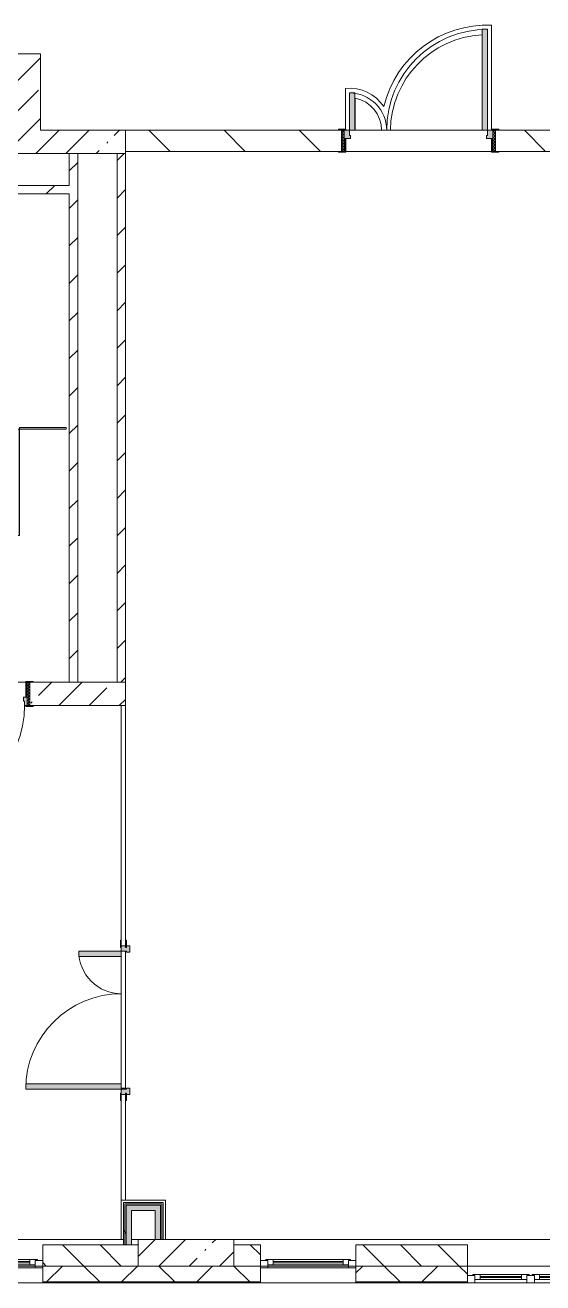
# Model space of a CAD drawing. Header units: millimetres. Extents: x 35092 to 251863, y -8553 to 29549.
# Drawn here: x 225518 to 230393, y -258 to 11589 of the extents above; entities that cross this region are included whole.
import ezdxf

# ---------------------------------------------------------------- set-up
doc = ezdxf.new("R2010")
doc.units = ezdxf.units.MM
for name, color, linetype, lineweight, true_color in [('A-DOOR-2', 7, 'Continuous', 5, 0xaaaaaa), ('A-DOOR-3', 7, 'Continuous', 5, 0xe2e2e2), ('A-DOOR-FRAM-3', 7, 'Continuous', 5, 0xe2e2e2), ('A-DOOR-FRAM-4', 7, 'Continuous', 5, 0xaaaaaa), ('A-FLOR-1', 7, 'Continuous', 5, 0xaaaaaa), ('A-GENM-3', 7, 'Continuous', 5, 0xe2ddcd), ('I-WALL-1', 7, 'Continuous', 5, 0xe7e7e7)]:
    doc.layers.add(name, color=color, linetype=linetype, lineweight=lineweight, true_color=true_color)
for name, color, linetype, lineweight in [('A-DOOR-6', 7, 'Continuous', 5), ('A-GENM-2', 7, 'Continuous', 5), ('A-GLAZ-2', 7, 'Continuous', 5), ('A-WALL', 7, 'Continuous', 9), ('A-WALL-2', 7, 'Continuous', 5), ('I-WALL-3', 7, 'Continuous', 5), ('S-COLS-1', 7, 'Continuous', 5)]:
    doc.layers.add(name, color=color, linetype=linetype, lineweight=lineweight)
pattern_1 = [(45, (124852.98, 0), (-176.7767, 176.7767), [])]
pattern_2 = [(45, (124853, 0), (-285.1231, 285.1231), []), (45, (125138.1, 0), (-285.1231, 285.1231), [504.031, -100.806, 16.764, -84.042])]
pattern_3 = [(45, (124853, 0), (-530.33, 530.33), []), (135, (124853, 0), (-530.33, -530.33), [])]

# ---------------------------------------------------------------- blocks, each defined once
blk = doc.blocks.new('110_Дверь_СКБ_1Ст_Внутренняя1 - Д-7а_л__950x2100h_Туалет-V293-2_2_2_птичка')
at = {"layer": 'A-DOOR-2'}
h = blk.add_hatch(dxfattribs=at)
h.set_pattern_fill('FP_118', color=256, style=0, pattern_type=2)
h.set_pattern_definition([(135, (1776.41, 174.685), (-14.14214, -14.14214), []), (225, (1776.41, 174.685), (14.14214, -14.14214), [])])
h.paths.add_polyline_path([(537.5, 110), (512.5, 110), (512.5, -110), (537.5, -110)])
at = {"layer": 'A-DOOR-3'}
h = blk.add_hatch(color=256, dxfattribs=at)
h.paths.add_polyline_path([(-487.5, 110), (-487.5, 30), (-452.5, 30), (-452.5, 70), (-462.5, 70), (-462.5, 110), (-472.5, 110)])
h.paths.add_polyline_path([(497.5, 110), (487.5, 110), (487.5, 70), (477.5, 70), (477.5, 30), (512.5, 30), (512.5, 110)])
at = {"layer": 'A-DOOR-FRAM-3'}
for points in [[(487.5, 1060), (447.5, 1060), (447.5, 110), (487.5, 112), (487.5, 692.5)], [(-512.5, 118), (-542.5, 118), (-542.5, 110), (-472.5, 110), (-472.5, 118), (-498.3, 118)], [(-487.5, 30), (-487.5, -110), (-472.5, -110), (-472.5, 30)], [(567.5, 118), (497.5, 118), (497.5, 110), (567.5, 110)], [(497.5, 30), (497.5, -110), (512.5, -110), (512.5, 30)], [(-487.5, -110), (-542.5, -110), (-542.5, -118), (-472.5, -118), (-472.5, -110)], [(567.5, -110), (497.5, -110), (497.5, -118), (567.5, -114)]]:
    blk.add_hatch(color=256, dxfattribs=at).paths.add_polyline_path(points)
at = {"layer": 'A-DOOR-FRAM-4'}
h = blk.add_hatch(dxfattribs=at)
h.set_pattern_fill('FP_119', color=256, style=0, pattern_type=2)
h.set_pattern_definition([(45, (-346.384, 174.685), (-14.1421, 14.1421), []), (135, (-346.384, 174.685), (-14.1421, -14.1421), [])])
h.paths.add_polyline_path([(-512.5, 110), (-512.5, -110), (-487.5, -110), (-487.5, 110)])
at = {"layer": 'A-DOOR-2'}
for p, q in [((487.5, 1060), (447.5, 1060)), ((447.5, 1060), (447.5, 110)), ((487.5, 110), (487.5, 1060)), ((447.5, 110), (487.5, 110))]:
    blk.add_line(p, q, dxfattribs=at)
blk.add_arc((487.5, 110), 950, 90, 180, dxfattribs=at)
at = {"layer": 'A-DOOR-FRAM-4'}
for p, q in [((-472.5, 118), (-542.5, 118)), ((-542.5, 118), (-542.5, 110)), ((-542.5, 110), (-472.5, 110)), ((-487.5, 110), (-512.5, 110)), ((-512.5, 110), (-512.5, -110)), ((-462.5, 110), (-487.5, 110)), ((-487.5, 110), (-487.5, 30)), ((-487.5, -110), (-487.5, 110)), ((-472.5, 110), (-487.5, 110)), ((-487.5, 110), (-487.5, 109)), ((-487.5, 109), (-472.5, 109)), ((-487.5, 30), (-452.5, 30)), ((-472.5, 30), (-487.5, 30)), ((-487.5, 30), (-487.5, -110)), ((-472.5, 110), (-472.5, 118)), ((-472.5, 109), (-472.5, 110)), ((-472.5, -110), (-472.5, 30)), ((-462.5, 70), (-462.5, 110)), ((-452.5, 70), (-462.5, 70)), ((-452.5, 30), (-452.5, 70)), ((487.5, 70), (477.5, 70)), ((477.5, 70), (477.5, 30)), ((477.5, 30), (512.5, 30)), ((487.5, 110), (487.5, 70)), ((512.5, 110), (487.5, 110)), ((567.5, 118), (497.5, 118)), ((497.5, 118), (497.5, 110)), ((512.5, 110), (497.5, 110)), ((497.5, 110), (497.5, 109)), ((497.5, 110), (567.5, 110)), ((497.5, 109), (512.5, 109)), ((512.5, 30), (497.5, 30)), ((497.5, 30), (497.5, -110)), ((512.5, 30), (512.5, 110)), ((537.5, 110), (512.5, 110)), ((512.5, 110), (512.5, -110)), ((512.5, 109), (512.5, 110)), ((512.5, -110), (512.5, 30)), ((537.5, -110), (537.5, 110)), ((567.5, 110), (567.5, 118)), ((-472.5, -110), (-542.5, -110)), ((-542.5, -110), (-542.5, -118)), ((-542.5, -118), (-472.5, -118)), ((-512.5, -110), (-487.5, -110)), ((-487.5, -110), (-472.5, -110)), ((-472.5, -118), (-472.5, -110)), ((497.5, -110), (512.5, -110)), ((567.5, -110), (497.5, -110)), ((497.5, -110), (497.5, -118)), ((497.5, -118), (567.5, -118)), ((512.5, -110), (537.5, -110)), ((567.5, -118), (567.5, -110))]:
    blk.add_line(p, q, dxfattribs=at)
blk = doc.blocks.new('BSC_Колонна _Прямоугольная - 250х900-V295-2_2_2_птичка')
at = {"layer": 'S-COLS-1'}
h = blk.add_hatch(dxfattribs=at)
h.set_pattern_fill('FP_121', color=256, style=0, pattern_type=2)
h.set_pattern_definition([(45, (-102180, -25), (-285.1231, 285.1231), []), (45, (-101894.88, -25), (-285.1231, 285.1231), [504.031, -100.806, 16.764, -84.042])])
h.paths.add_polyline_path([(-53, -125), (450, -125), (450, 125), (-450, 125), (-450, -125), (-194, -125)])
for p, q in [((450, 125), (-450, 125)), ((-450, 125), (-450, -125)), ((450, -125), (450, 125)), ((-450, -125), (450, -125))]:
    blk.add_line(p, q, dxfattribs=at)
blk = doc.blocks.new('110_Дверь_СКБ_2Ст - Д-6_л__ ДОО_Дв_1450x2100h_Дверь из раздевальной в коридор-V299-2_2_2_птичка')
at = {"layer": 'A-DOOR-2'}
h = blk.add_hatch(dxfattribs=at)
h.set_pattern_fill('FP_25', color=256, style=0, pattern_type=2)
h.set_pattern_definition([(135, (1576.41, 164.685), (-14.14214, -14.14214), []), (225, (1576.41, 164.685), (14.14214, -14.14214), [])])
h.paths.add_polyline_path([(738, -100), (738, 100), (712, 100), (712, -100)])
at = {"layer": 'A-DOOR-3'}
for points in [[(612, 100), (662, 100), (662, 1050), (612, 1050), (612, 493)], [(-588, 100), (-588, 450), (-638, 450), (-638, 100)]]:
    blk.add_hatch(color=256, dxfattribs=at).paths.add_polyline_path(points)
h = blk.add_hatch(color=256, dxfattribs=at)
h.paths.add_polyline_path([(-628, 20), (-628, 50), (-638, 50), (-638, 100), (-688, 100), (-688, 20), (-638, 20)])
h.paths.add_polyline_path([(662, 20), (712, 20), (712, 100), (662, 100), (662, 50), (652, 50), (652, 20)])
at = {"layer": 'A-DOOR-FRAM-3'}
for points in [[(-675, 100), (-672, 100), (-675, 108), (-742, 108), (-742, 100), (-688, 100)], [(-675, -100), (-672, -100), (-675, 20), (-688, 20), (-688, -100)], [(768, 100), (768, 108), (698, 108), (700, 100), (738, 100)], [(698, -100), (712, -100), (712, 20), (698, 20)], [(-715, -108), (-672, -108), (-672, -100), (-742, -100), (-742, -108)], [(738, -108), (768, -108), (768, -100), (698, -104), (698, -108), (734, -108)]]:
    blk.add_hatch(color=256, dxfattribs=at).paths.add_polyline_path(points)
at = {"layer": 'A-DOOR-FRAM-4'}
h = blk.add_hatch(dxfattribs=at)
h.set_pattern_fill('FP_26', color=256, style=0, pattern_type=2)
h.set_pattern_definition([(45, (-546.384, 164.685), (-14.1421, 14.1421), []), (135, (-546.384, 164.685), (-14.1421, -14.1421), [])])
h.paths.add_polyline_path([(-688, -100), (-688, 100), (-712, 100), (-712, -100)])
at = {"layer": 'A-DOOR-2'}
for p, q in [((662, 1050), (612, 1050)), ((612, 1050), (612, 100)), ((662, 100), (662, 1050)), ((-638, 450), (-638, 100)), ((-588, 450), (-638, 450)), ((-588, 100), (-588, 450)), ((-638, 100), (-588, 100)), ((612, 100), (662, 100))]:
    blk.add_line(p, q, dxfattribs=at)
for centre, radius, start, end in [((662, 100), 950, 90, 180), ((-638, 100), 350, 360, 90)]:
    blk.add_arc(centre, radius, start, end, dxfattribs=at)
at = {"layer": 'A-DOOR-FRAM-4'}
for p, q in [((-672, 108), (-742, 108)), ((-742, 108), (-742, 100)), ((-742, 100), (-672, 100)), ((-688, 100), (-712, 100)), ((-712, 100), (-712, -100)), ((-638, 100), (-688, 100)), ((-688, 100), (-688, 20)), ((-688, 20), (-628, 20)), ((-688, -100), (-688, 100)), ((-672, 20), (-688, 20)), ((-688, 20), (-688, -100)), ((-672, 100), (-672, 108)), ((-672, -100), (-672, 20)), ((-638, 50), (-638, 100)), ((-628, 50), (-638, 50)), ((-628, 20), (-628, 50)), ((662, 50), (652, 50)), ((652, 50), (652, 20)), ((652, 20), (712, 20)), ((662, 100), (662, 50)), ((712, 100), (662, 100)), ((768, 108), (698, 108)), ((698, 108), (698, 100)), ((698, 100), (768, 100)), ((712, 20), (698, 20)), ((698, 20), (698, -100)), ((712, 20), (712, 100)), ((738, 100), (712, 100)), ((712, 100), (712, -100)), ((712, -100), (712, 20)), ((738, -100), (738, 100)), ((768, 100), (768, 108)), ((-672, -100), (-742, -100)), ((-742, -100), (-742, -108)), ((-742, -108), (-672, -108)), ((-712, -100), (-688, -100)), ((-688, -100), (-672, -100)), ((-672, -108), (-672, -100)), ((698, -100), (712, -100)), ((768, -100), (698, -100)), ((698, -100), (698, -108)), ((698, -108), (768, -108)), ((712, -100), (738, -100)), ((768, -108), (768, -100))]:
    blk.add_line(p, q, dxfattribs=at)
blk = doc.blocks.new('120_Окно_СКБ_1Ст - 120_Окно_СКБ_1Ст 900х2500_h_ с форточкой-22876038-2_2_2_птичка')
at = {"layer": 'A-GLAZ-2'}
for p, q in [((-450, -127), (-450, -57)), ((-450, -57), (-380, -57)), ((450, -57), (-450, -57)), ((-380, -57), (-380, -127)), ((380, -87), (-380, -87)), ((-380, -87), (-380, -127)), ((-330, -137), (-330, -87)), ((-330, -107), (330, -107)), ((330, -117), (-330, -117)), ((330, -137), (330, -87)), ((380, -127), (380, -57)), ((380, -57), (450, -57)), ((380, -127), (380, -87)), ((450, -57), (450, -127)), ((-380, -127), (-450, -127)), ((-450, -127), (-400, -127)), ((-380, -127), (-400, -127)), ((-400, -127), (-400, -137)), ((-400, -137), (400, -137)), ((400, -137), (-400, -137)), ((450, -127), (380, -127)), ((400, -127), (380, -127)), ((400, -127), (450, -127)), ((400, -137), (400, -127))]:
    blk.add_line(p, q, dxfattribs=at)
blk = doc.blocks.new('120_Окно_СКБ_2Ст_Фрамуга сверху - 120_Окно_СКБ_2Ст_2300х2500_h_ ДОО-22877051-2_2_2_птичка')
at = {"layer": 'A-GLAZ-2'}
for p, q in [((-1150, 13), (-1150, 83)), ((-1150, 83), (-1080, 83)), ((1150, 83), (-1150, 83)), ((-1080, 13), (-1150, 13)), ((-1150, 13), (-1100, 13)), ((-1080, 13), (-1100, 13)), ((-1100, 13), (-1100, 3)), ((-1100, 3), (540, 3)), ((540, 3), (-1100, 3)), ((-1080, 83), (-1080, 13)), ((-1080, 83), (1080, 83)), ((520, 53), (-1080, 53)), ((-1080, 53), (-1080, 13)), ((-1030, 3), (-1030, 53)), ((-1030, 33), (470, 33)), ((470, 23), (-1030, 23)), ((470, 3), (470, 53)), ((520, 13), (520, 83)), ((520, 83), (590, 83)), ((520, 13), (520, 53)), ((590, 13), (520, 13)), ((540, 13), (520, 13)), ((540, 13), (570, 13)), ((540, 13), (570, 13)), ((540, 3), (540, 13)), ((590, 13), (570, 13)), ((570, 13), (570, 3)), ((570, 3), (1100, 3)), ((1100, 3), (570, 3)), ((590, 83), (590, 13)), ((1080, 53), (590, 53)), ((590, 53), (590, 13)), ((640, 3), (640, 53)), ((640, 33), (1030, 33)), ((1030, 23), (640, 23)), ((1030, 3), (1030, 53)), ((1080, 13), (1080, 83)), ((1080, 83), (1150, 83)), ((1080, 13), (1080, 53)), ((1150, 13), (1080, 13)), ((1100, 13), (1080, 13)), ((1100, 13), (1150, 13)), ((1100, 3), (1100, 13)), ((1150, 83), (1150, 13))]:
    blk.add_line(p, q, dxfattribs=at)
blk = doc.blocks.new('131_Сантехническая перегородка_Дверь МГН 2 - СД-1-V374-2_2_2_птичка')
at = {"layer": 'A-GENM-3'}
for points in [[(-268, 8), (-430, 8), (-430, -8), (10, -8), (10, 8)], [(1010, 8), (1010, -8), (1110, -8), (1110, 8)]]:
    blk.add_hatch(color=256, dxfattribs=at).paths.add_polyline_path(points)
at = {"layer": 'A-DOOR-6'}
for p, q in [((10, 1008), (26, 1008)), ((10, 8), (10, 1008)), ((26, 8), (26, 1008)), ((10, 8), (26, 8))]:
    blk.add_line(p, q, dxfattribs=at)
blk.add_arc((10, 8), 1000, 360, 90, dxfattribs=at)
at = {"layer": 'A-GENM-2'}
for p, q in [((10, 8), (-430, 8)), ((-430, 8), (-430, -8)), ((10, -8), (10, 8)), ((1110, 8), (1010, 8)), ((1010, 8), (1010, -8)), ((1110, -8), (1110, 8)), ((-430, -8), (10, -8)), ((1010, -8), (1110, -8))]:
    blk.add_line(p, q, dxfattribs=at)
blk = doc.blocks.new('110_Дверь_СКБ_2Ст - Д-5_п__в составе перегородки _не входит в спец__-32680317-2_2_2_птичка')
at = {"layer": 'A-DOOR-3'}
h = blk.add_hatch(color=256, dxfattribs=at)
h.paths.add_polyline_path([(712, 19), (712, 60), (652, 60), (652, 30), (662, 30), (662, -20), (712, -20), (712, 19)])
h.paths.add_polyline_path([(-628, 30), (-628, 60), (-688, 60), (-688, -20), (-638, -18), (-638, 30)])
for points in [[(-588, -22), (-588, -20), (-638, -21), (-638, -420), (-588, -420)], [(662, -44), (662, -20), (612, -20), (612, -920), (662, -920)]]:
    blk.add_hatch(color=256, dxfattribs=at).paths.add_polyline_path(points)
at = {"layer": 'A-DOOR-FRAM-3'}
for points in [[(-688, 20), (-692, 28), (-743, 28), (-743, 20), (-702, 20)], [(768, 28), (712, 28), (712, 20), (768, 20)], [(-672, -20), (-743, -20), (-743, -28), (-672, -28), (-672, -20)], [(768, -20), (698, -20), (698, -28), (768, -28)]]:
    blk.add_hatch(color=256, dxfattribs=at).paths.add_polyline_path(points)
at = {"layer": 'A-DOOR-2'}
for p, q in [((-638, -20), (-588, -20)), ((-638, -420), (-638, -20)), ((-588, -20), (-588, -420)), ((612, -20), (662, -20)), ((612, -920), (612, -20)), ((662, -20), (662, -920)), ((-588, -420), (-638, -420)), ((662, -920), (612, -920))]:
    blk.add_line(p, q, dxfattribs=at)
for centre, radius, start, end in [((-638, -20), 400, 270, 0), ((662, -20), 900, 180, 270)]:
    blk.add_arc(centre, radius, start, end, dxfattribs=at)
at = {"layer": 'A-DOOR-FRAM-4'}
for p, q in [((-743, 28), (-672, 28)), ((-743, 20), (-743, 28)), ((-672, 20), (-743, 20)), ((-688, 60), (-628, 60)), ((-688, -20), (-688, 60)), ((-688, 20), (-672, 20)), ((-688, 19), (-688, 20)), ((-672, 19), (-688, 19)), ((-672, 28), (-672, 20)), ((-672, 20), (-672, 19)), ((-638, 30), (-638, -20)), ((-628, 30), (-638, 30)), ((-628, 60), (-628, 30)), ((652, 60), (712, 60)), ((652, 30), (652, 60)), ((662, 30), (652, 30)), ((662, -20), (662, 30)), ((698, 20), (698, 28)), ((698, 28), (768, 28)), ((698, 19), (698, 20)), ((698, 20), (712, 20)), ((768, 20), (698, 20)), ((712, 19), (698, 19)), ((712, 60), (712, -20)), ((712, 20), (712, 19)), ((768, 28), (768, 20)), ((-743, -20), (-672, -20)), ((-743, -28), (-743, -20)), ((-672, -28), (-743, -28)), ((-638, -20), (-688, -20)), ((-672, -20), (-672, -28)), ((712, -20), (662, -20)), ((698, -28), (698, -20)), ((698, -20), (768, -20)), ((768, -28), (698, -28)), ((768, -20), (768, -28))]:
    blk.add_line(p, q, dxfattribs=at)

msp = doc.modelspace()

# ---------------------------------------------------------------- hatches: boundary and pattern name
at = {"layer": 'A-WALL-2'}
h = msp.add_hatch(dxfattribs=at)
h.set_pattern_fill('FP_98', color=256, style=0, pattern_type=2)
h.set_pattern_definition([(135, (124852.98, 0), (-176.7767, -176.7767), [])])
h.paths.add_polyline_path([(227483, -100), (227733, -100), (227733, 100), (227483, 100), (227483, -31.7)])
h.paths.add_polyline_path([(222404.3, -100), (223883, -100), (223883, 100), (220533, 100), (220533, -100), (221946.8, -100)])
h.paths.add_polyline_path([(225683, -100), (226583, -100), (226583, 100), (225683, 100), (225683, 57.3)])
h.paths.add_polyline_path([(247683, -100), (247683, 100), (246883, 97.5), (246883, -100), (247111, -100)])
h.paths.add_polyline_path([(244143, -100), (244183, -100), (244183, 100), (243683, 100), (243683, -100), (243908.2, -100)])
h.paths.add_polyline_path([(228633, -100), (229683, -100), (229683, 100), (228633, 100), (228633, -8.4)])
h.paths.add_polyline_path([(216883, -100), (217583, -100), (217583, 100), (216783, 100), (216783, -100), (216816.2, -100)])
h.paths.add_polyline_path([(239790.5, -100), (240483, -100), (240483, 100), (239433, 100), (239433, -100)])
h.paths.add_polyline_path([(219383, -100), (219633, -100), (219633, 100), (219383, 100)])
h.paths.add_polyline_path([(233783, -100), (235083, -100), (235083, 100), (233783, 100)])
h.paths.add_polyline_path([(238533, -100), (238533, 100), (238283, 100), (238283, -100)])
h = msp.add_hatch(dxfattribs=at)
h.set_pattern_fill('FP_91', color=256, style=0, pattern_type=2)
h.set_pattern_definition([(45, (124853, 0), (-353.5534, 353.5534), []), (135, (124853, 0), (-353.5534, -353.5534), [])])
h.paths.add_polyline_path([(249930.1, -250), (249933, -250), (249933, -100), (248583, -100), (248583, -250), (249683, -250)])
h.paths.add_polyline_path([(245280.8, -250), (245983, -250), (245983, -100), (245083, -100), (245083, -250)])
h.paths.add_polyline_path([(246883, -250), (247683, -248), (247683, -100), (246883, -100), (246883, -244.5)])
h.paths.add_polyline_path([(234757.7, -250), (235083, -250), (235083, -100), (233783, -100), (233783, -250), (234300.1, -250)])
h.paths.add_polyline_path([(240483, -250), (240483, -100), (239433, -100), (239433, -250), (239790.5, -250)])
h.paths.add_polyline_path([(237383, -250), (238533, -250), (238533, -100), (237383, -100), (237383, -202.5)])
h.paths.add_polyline_path([(232883, -250), (232883, -100), (231983, -100), (231983, -250), (232470, -250)])
h.paths.add_polyline_path([(242783, -250), (244183, -250), (244183, -100), (242783, -100), (242783, -226.4)])
h.paths.add_polyline_path([(228633, -250), (229683, -250), (229683, -100), (228633, -100), (228633, -163.8)])
h.paths.add_polyline_path([(226979.6, -250), (227733, -250), (227733, -100), (225683, -100), (225683, -250), (226064.6, -250)])
h.paths.add_polyline_path([(224234.5, -250), (224783, -250), (224783, -100), (220533, -100), (220533, -250), (223319.4, -250)])
h.paths.add_polyline_path([(218744.1, -250), (219633, -250), (219633, -100), (218483, -100), (218483, -250)])
h.paths.add_polyline_path([(214063, -250), (215883, -250), (215883, -100), (214063, -100)])
h.paths.add_polyline_path([(216783, -250), (217583, -250), (217583, -100), (216783, -100), (216783, -111.4)])
at = {"layer": 'I-WALL-1'}
for points in [[(226793, 425), (226793, 475), (226468, 475), (226468, 425), (226743, 425)], [(226518, 100), (226518, 425), (226468, 425), (226468, 100)], [(226793, 150), (226793, 425), (226743, 425), (226743, 150)]]:
    msp.add_hatch(color=256, dxfattribs=at).paths.add_polyline_path(points)
at = {"layer": 'I-WALL-3'}
h = msp.add_hatch(dxfattribs=at)
h.set_pattern_fill('FP_99', color=256, style=0, pattern_type=2)
h.set_pattern_definition(pattern_2)
h.paths.add_polyline_path([(225662, 10600), (225662, 11320), (225442, 11320), (225442, 10600)])
h = msp.add_hatch(dxfattribs=at)
h.set_pattern_fill('FP_99', color=256, style=0, pattern_type=2)
h.set_pattern_definition(pattern_2)
h.paths.add_polyline_path([(226463, 10380), (226463, 10600), (219063, 10600), (219063, 10380), (225662, 10380)])
h = msp.add_hatch(dxfattribs=at)
h.set_pattern_fill('FP_100', color=256, style=0, pattern_type=2)
h.set_pattern_definition([(135, (124853, 0), (-353.5534, -353.5534), [])])
h.paths.add_polyline_path([(231963, 10400), (231983, 10400), (231983, 10600), (229948, 10600), (229948, 10400), (230639.9, 10400)])
h.paths.add_polyline_path([(226463, 10400), (228498, 10400), (228498, 10600), (226463, 10600)])
h = msp.add_hatch(dxfattribs=at)
h.set_pattern_fill('FP_101', color=256, style=0, pattern_type=2)
h.set_pattern_definition(pattern_1)
h.paths.add_polyline_path([(226013, 5400), (226013, 10380), (225933, 10378), (225933, 5400)])
h = msp.add_hatch(dxfattribs=at)
h.set_pattern_fill('FP_101', color=256, style=0, pattern_type=2)
h.set_pattern_definition(pattern_1)
h.paths.add_polyline_path([(226423, 5400), (226463, 5400), (226463, 10380), (226383, 10378), (226383, 5400)])
h = msp.add_hatch(dxfattribs=at)
h.set_pattern_fill('FP_101', color=256, style=0, pattern_type=2)
h.set_pattern_definition(pattern_1)
h.paths.add_polyline_path([(219373, 10000), (225933, 10000), (225933, 10080), (219143, 10080), (219143, 10000), (219253.2, 10000)])
h = msp.add_hatch(dxfattribs=at)
h.set_pattern_fill('FP_99', color=256, style=0, pattern_type=2)
h.set_pattern_definition(pattern_2)
h.paths.add_polyline_path([(225933, 5180), (226463, 5180), (226463, 5400), (225563, 5400), (225566.9, 5180), (225846.4, 5180)])
h.paths.add_polyline_path([(221113, 5180), (224513, 5180), (224513, 5400), (219063, 5400), (219063, 5180), (219659.2, 5180)])
h = msp.add_hatch(dxfattribs=at)
h.set_pattern_fill('FP_167', color=256, style=0, pattern_type=2)
h.set_pattern_definition(pattern_3)
h.paths.add_polyline_path([(226455.5, 100), (226455.5, 487.5), (226443, 487.5), (226443, 100)])
h = msp.add_hatch(dxfattribs=at)
h.set_pattern_fill('FP_167', color=256, style=0, pattern_type=2)
h.set_pattern_definition(pattern_3)
h.paths.add_polyline_path([(226468, 100), (226463, 475), (226455.5, 475), (226455.5, 100)])
h = msp.add_hatch(dxfattribs=at)
h.set_pattern_fill('FP_167', color=256, style=0, pattern_type=2)
h.set_pattern_definition(pattern_3)
h.paths.add_polyline_path([(226803.6, 150), (226805.5, 153.4), (226803.6, 475), (226793, 475), (226793, 150)])
h = msp.add_hatch(dxfattribs=at)
h.set_pattern_fill('FP_167', color=256, style=0, pattern_type=2)
h.set_pattern_definition(pattern_3)
h.paths.add_polyline_path([(226816.1, 150), (226818, 150), (226818, 487.5), (226805.5, 487.5), (226805.5, 150)])

# ---------------------------------------------------------------- linework, layer by layer
at = {"layer": 'A-FLOR-1'}
for p, q in [((229820.1, 11497.8), (229820.1, 10600)), ((229910.1, 10608), (229910.1, 11588.1)), ((228536, 10993.6), (228536, 10608)), ((228626, 10600), (228626, 10899.7)), ((228626, 10600), (228957.6, 10600)), ((226423, 1575), (226463, 1575)), ((226463, 1575), (226463, 1565)), ((226423, 150), (226423, 521)), ((226463, 521), (226839, 521)), ((226839, 521), (226839, 150))]:
    msp.add_line(p, q, dxfattribs=at)
for centre, radius, start, end in [((229867.5, 10589), 1000, 87.56236, 166.45029), ((229867.5, 10589), 910, 92.99005, 179.3074), ((228569.5, 10600), 395, 34.42231, 94.87345), ((228569.5, 10600), 305, 360, 79.33549)]:
    msp.add_arc(centre, radius, start, end, dxfattribs=at)
at = {"layer": 'A-WALL'}
for p, q in [((225933, 5400), (226013, 5400)), ((226383, 5400), (226463, 5400)), ((226463, 5180), (226423, 5180)), ((226443, 487.5), (226443, 425)), ((226455.5, 487.5), (226455.5, 100)), ((226805.5, 487.5), (226455.5, 487.5)), ((226468, 475), (226468, 100)), ((226793, 475), (226468, 475)), ((226793, 150), (226793, 475)), ((226805.5, 150), (226805.5, 487.5)), ((225683, -100), (226583, -100)), ((226583, -100), (225683, -100)), ((227483, -100), (227733, -100)), ((227733, -100), (227483, -100)), ((228633, -100), (229683, -100)), ((229683, -100), (228633, -100)), ((225683, -250), (227733, -250)), ((225683, -253), (227733, -253)), ((228633, -250), (229683, -250)), ((228633, -253), (229683, -253))]:
    msp.add_line(p, q, dxfattribs=at)
at = {"layer": 'A-WALL-2'}
for p, q in [((226583, 100), (225683, 100)), ((225683, 100), (225683, -258)), ((227733, 100), (227483, 100)), ((227733, -258), (227733, 100)), ((229683, 100), (228633, 100)), ((228633, 100), (228633, -258)), ((229683, -258), (229683, 100)), ((224783, -100), (225683, -100)), ((227733, -100), (228633, -100)), ((217583, -258), (231983, -258))]:
    msp.add_line(p, q, dxfattribs=at)
at = {"layer": 'I-WALL-3'}
for p, q in [((225662, 11320), (225442, 11320)), ((225662, 10600), (225662, 11320)), ((228468, 10600), (225662, 10600)), ((226463, 10600), (226463, 2970)), ((228957.6, 10600), (229820.1, 10600)), ((232503, 10600), (229978, 10600)), ((219143, 10380), (226463, 10380)), ((225933, 10380), (225933, 10080)), ((226013, 5400), (226013, 10380)), ((226383, 10380), (226383, 5400)), ((226463, 10400), (228468, 10400)), ((229908, 10400), (228538, 10400)), ((229978, 10400), (231983, 10400)), ((225933, 10080), (219143, 10080)), ((219143, 10000), (225933, 10000)), ((225933, 10000), (225933, 5400)), ((224553, 5400), (225523, 5400)), ((225933, 5400), (225593, 5400)), ((226383, 5400), (226013, 5400)), ((225593, 5180), (226423, 5180)), ((226423, 5180), (226423, 2970)), ((226463, 2865), (226463, 1575)), ((226423, 1615), (226423, 2815)), ((226423, 1460), (226423, 521)), ((226463, 521), (226463, 1460)), ((226423, 521), (226463, 521)), ((226443, 500), (226443, 100)), ((226818, 500), (226443, 500)), ((226818, 150), (226818, 500)), ((226518, 100), (226518, 425)), ((226518, 425), (226743, 425)), ((226743, 425), (226743, 150)), ((224783, 150), (226443, 150)), ((226518, 150), (226583, 150)), ((227483, 150), (231983, 150)), ((231983, -100), (229683, -100))]:
    msp.add_line(p, q, dxfattribs=at)

# ---------------------------------------------------------------- block references
at = {"layer": 'A-DOOR-2'}
msp.add_blockref('110_Дверь_СКБ_2Ст - Д-6_л__ ДОО_Дв_1450x2100h_Дверь из раздевальной в коридор-V299-2_2_2_птичка', (229210.5, 10500), dxfattribs=at)
for name, p, rotation in [('110_Дверь_СКБ_1Ст_Внутренняя1 - Д-7а_л__950x2100h_Туалет-V293-2_2_2_птичка', (225050.5, 5290), 180), ('110_Дверь_СКБ_2Ст - Д-5_п__в составе перегородки _не входит в спец__-32680317-2_2_2_птичка', (226443, 2227.5), 270)]:
    msp.add_blockref(name, p, dxfattribs=dict(at, rotation=rotation))
at = {"layer": 'A-GENM-2', "rotation": 180}
msp.add_blockref('131_Сантехническая перегородка_Дверь МГН 2 - СД-1-V374-2_2_2_птичка', (225474.5, 7791), dxfattribs=at)
at = {"layer": 'A-GLAZ-2', "rotation": 180}
for name, p in [('120_Окно_СКБ_1Ст - 120_Окно_СКБ_1Ст 900х2500_h_ с форточкой-22876038-2_2_2_птичка', (225233, -175)), ('120_Окно_СКБ_1Ст - 120_Окно_СКБ_1Ст 900х2500_h_ с форточкой-22876038-2_2_2_птичка', (228183, -175)), ('120_Окно_СКБ_2Ст_Фрамуга сверху - 120_Окно_СКБ_2Ст_2300х2500_h_ ДОО-22877051-2_2_2_птичка', (230833, -175))]:
    msp.add_blockref(name, p, dxfattribs=at)
at = {"layer": 'S-COLS-1'}
msp.add_blockref('BSC_Колонна _Прямоугольная - 250х900-V295-2_2_2_птичка', (227033, 25), dxfattribs=at)

doc.saveas('drawing.dxf')
